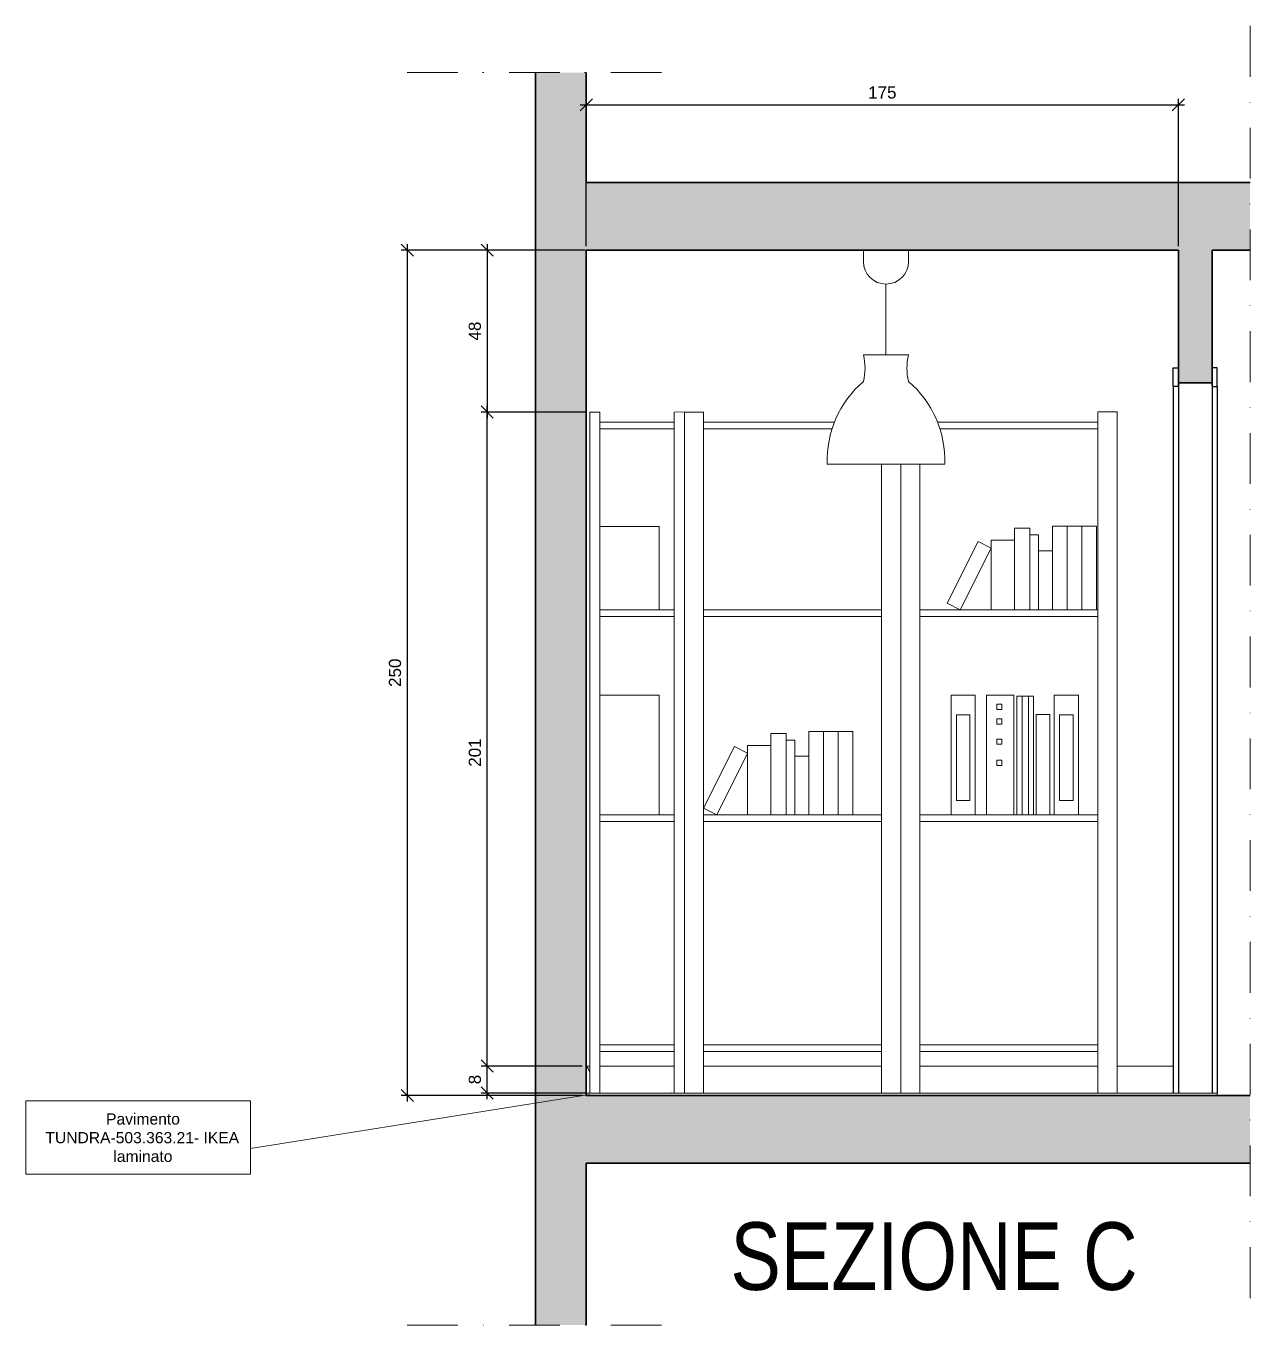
# Model space of a CAD drawing. Header units: millimetres. Extents: x 1232 to 3760, y 1413 to 4733.
# Drawn here: x 1232.1 to 1594.2, y 3734.6 to 4118.8 of the extents above; entities that cross this region are included whole.
import ezdxf

# ---------------------------------------------------------------- set-up
doc = ezdxf.new("R2010")
doc.units = ezdxf.units.MM
doc.linetypes.add('DASHDOT', pattern=[1, 0.5, -0.25, 0, -0.25])
for name, color, linetype, lineweight in [('A-ANNO-DIMS', 3, 'Continuous', 18), ('A-ANNO-SYMB', 3, 'Continuous', 18), ('A-ANNO-TEXT', 3, 'Continuous', 18), ('A-DOOR-FULL', 2, 'Continuous', 25), ('A-FURN', 8, 'Continuous', 18), ('A-SECT C-MCUT', 9, 'Continuous', 20), ('A-SECT-MCUT', 1, 'Continuous', 35), ('A-WALL-STUD', 4, 'Continuous', 18)]:
    doc.layers.add(name, color=color, linetype=linetype, lineweight=lineweight)
doc.styles.add('ARIAL', font='arial.ttf')
doc.styles.add('E-ROMANS', font='romans.shx', dxfattribs={"width": 0.8})
doc.styles.get("Standard").update_dxf_attribs({"font": 'arial.ttf'})
doc.dimstyles.new('giulia', dxfattribs={"dimtxt": 3.6, "dimasz": 3.6, "dimexe": 1.8, "dimexo": 1.2, "dimgap": 1.8, "dimtad": 1, "dimdec": 0, "dimzin": 1, "dimdsep": 46, "dimtxsty": 'ARIAL', "dimblk": 'OBLIQUE', "dimcen": 1.8, "dimdle": 1.8, "dimclrt": 256, "dimadec": 0, "dimazin": 0, "dimtfac": 1, "dimtdec": 0, "dimtmove": 1, "dimatfit": 3, "dimldrblk": 'OPEN90', "dimfxl": 1, "dimtfill": 1, "dimarcsym": 0})

# ---------------------------------------------------------------- blocks, each defined once
blk = doc.blocks.new('_Oblique')
at = {"color": 0, "linetype": 'ByBlock', "lineweight": -2}
blk.add_line((-0.5, -0.5), (0.5, 0.5), dxfattribs=at)
blk = doc.blocks.new('*D23')
at = {"layer": 'A-ANNO-DIMS', "color": 0, "lineweight": -2, "transparency": 16777216}
for p, q in [((1344.89, 4054.33), (1344.89, 3800.73)), ((1396.64, 4052.53), (1343.09, 4052.53)), ((1396.64, 3802.53), (1343.09, 3802.53))]:
    blk.add_line(p, q, dxfattribs=at)
at = {"layer": 'A-ANNO-DIMS', "color": 0, "lineweight": -2, "transparency": 16777216, "xscale": 3.6, "yscale": 3.6, "zscale": 3.6}
for p, rotation in [((1344.89, 4052.53), 90), ((1344.89, 3802.53), 270)]:
    blk.add_blockref('_Oblique', p, dxfattribs=dict(at, rotation=rotation))
at = {"layer": 'A-ANNO-DIMS', "transparency": 16777216, "insert": (1341.25, 3927.53), "char_height": 3.6, "attachment_point": 5, "rotation": 90, "style": 'ARIAL', "bg_fill": 3, "box_fill_scale": 1.1, "bg_fill_color": 256, "bg_fill_true_color": 13158600, "bg_fill_transparency": 0}
blk.add_mtext('250', dxfattribs=at)
blk = doc.blocks.new('_Open90')
at = {"color": 0, "linetype": 'ByBlock', "lineweight": -2}
for p, q in [((0, 0), (-1, 0)), ((-0.5, 0.5), (0, 0)), ((0, 0), (-0.5, -0.5))]:
    blk.add_line(p, q, dxfattribs=at)
blk = doc.blocks.new('*D25')
at = {"layer": 'A-ANNO-DIMS', "color": 0, "lineweight": -2, "transparency": 16777216}
for p, q in [((1396.64, 3811.23), (1366.71, 3811.23)), ((1368.51, 3801.43), (1368.51, 3813.03)), ((1396.64, 3803.23), (1366.71, 3803.23))]:
    blk.add_line(p, q, dxfattribs=at)
at = {"layer": 'A-ANNO-DIMS', "color": 0, "lineweight": -2, "transparency": 16777216, "xscale": 3.6, "yscale": 3.6, "zscale": 3.6}
for p, rotation in [((1368.51, 3811.23), 90), ((1368.51, 3803.23), 270)]:
    blk.add_blockref('_Oblique', p, dxfattribs=dict(at, rotation=rotation))
at = {"layer": 'A-ANNO-DIMS', "transparency": 16777216, "insert": (1364.87, 3807.23), "char_height": 3.6, "attachment_point": 5, "rotation": 90, "style": 'ARIAL', "bg_fill": 3, "box_fill_scale": 1.1, "bg_fill_color": 256, "bg_fill_true_color": 13158600, "bg_fill_transparency": 0}
blk.add_mtext('8', dxfattribs=at)
blk = doc.blocks.new('*D26')
at = {"layer": 'A-ANNO-DIMS', "color": 0, "lineweight": -2, "transparency": 16777216}
for p, q in [((1397.64, 4004.63), (1366.71, 4004.63)), ((1368.51, 3801.43), (1368.51, 4006.43)), ((1397.64, 3803.23), (1366.71, 3803.23))]:
    blk.add_line(p, q, dxfattribs=at)
at = {"layer": 'A-ANNO-DIMS', "color": 0, "lineweight": -2, "transparency": 16777216, "xscale": 3.6, "yscale": 3.6, "zscale": 3.6}
for p, rotation in [((1368.51, 4004.63), 90), ((1368.51, 3803.23), 270)]:
    blk.add_blockref('_Oblique', p, dxfattribs=dict(at, rotation=rotation))
at = {"layer": 'A-ANNO-DIMS', "transparency": 16777216, "insert": (1364.87, 3903.93), "char_height": 3.6, "attachment_point": 5, "rotation": 90, "style": 'ARIAL', "bg_fill": 3, "box_fill_scale": 1.1, "bg_fill_color": 256, "bg_fill_true_color": 13158600, "bg_fill_transparency": 0}
blk.add_mtext('201', dxfattribs=at)
blk = doc.blocks.new('*D27')
at = {"layer": 'A-ANNO-DIMS', "color": 0, "lineweight": -2, "transparency": 16777216}
for p, q in [((1368.51, 4054.33), (1368.51, 4002.83)), ((1397.53, 4052.53), (1366.71, 4052.53)), ((1396.64, 4004.63), (1366.71, 4004.63))]:
    blk.add_line(p, q, dxfattribs=at)
at = {"layer": 'A-ANNO-DIMS', "color": 0, "lineweight": -2, "transparency": 16777216, "xscale": 3.6, "yscale": 3.6, "zscale": 3.6}
for p, rotation in [((1368.51, 4052.53), 90), ((1368.51, 4004.63), 270)]:
    blk.add_blockref('_Oblique', p, dxfattribs=dict(at, rotation=rotation))
at = {"layer": 'A-ANNO-DIMS', "transparency": 16777216, "insert": (1364.87, 4028.58), "char_height": 3.6, "attachment_point": 5, "rotation": 90, "style": 'ARIAL', "bg_fill": 3, "box_fill_scale": 1.1, "bg_fill_color": 256, "bg_fill_true_color": 13158600, "bg_fill_transparency": 0}
blk.add_mtext('48', dxfattribs=at)
blk = doc.blocks.new('*D29')
at = {"layer": 'A-ANNO-DIMS', "color": 0, "lineweight": -2, "transparency": 16777216}
for p, q in [((1396.04, 4095.49), (1574.8, 4095.49)), ((1397.84, 4053.73), (1397.84, 4097.29)), ((1573, 4053.73), (1573, 4097.29))]:
    blk.add_line(p, q, dxfattribs=at)
at = {"layer": 'A-ANNO-DIMS', "color": 0, "lineweight": -2, "transparency": 16777216, "xscale": 3.6, "yscale": 3.6, "zscale": 3.6, "rotation": 180}
blk.add_blockref('_Oblique', (1397.84, 4095.49), dxfattribs=at)
at = {"layer": 'A-ANNO-DIMS', "color": 0, "lineweight": -2, "transparency": 16777216, "xscale": 3.6, "yscale": 3.6, "zscale": 3.6}
blk.add_blockref('_Oblique', (1573, 4095.49), dxfattribs=at)
at = {"layer": 'A-ANNO-DIMS', "transparency": 16777216, "insert": (1485.42, 4099.13), "char_height": 3.6, "attachment_point": 5, "style": 'ARIAL', "bg_fill": 3, "box_fill_scale": 1.1, "bg_fill_color": 256, "bg_fill_true_color": 13158600, "bg_fill_transparency": 0}
blk.add_mtext('175', dxfattribs=at)

msp = doc.modelspace()

# ---------------------------------------------------------------- hatches: boundary and pattern name
at = {"layer": 'A-WALL-STUD'}
h = msp.add_hatch(color=256, dxfattribs=at)
h.dxf.hatch_style = 1
h.paths.add_polyline_path([(1594.21, 4072.53), (1397.84, 4072.53), (1397.84, 4105.03), (1382.84, 4105.03), (1382.84, 3734.63), (1397.84, 3734.63), (1397.84, 3782.53), (1594.21, 3782.53), (1594.21, 3802.53), (1397.84, 3802.53), (1397.84, 3803.23), (1397.84, 3811.23), (1397.84, 4052.53), (1573, 4052.53), (1573, 4013.23), (1583, 4013.23), (1583, 4052.53), (1594.21, 4052.53)])

# ---------------------------------------------------------------- linework, layer by layer
at = {"layer": 'A-ANNO-SYMB', "color": 6}
msp.add_lwpolyline([(1232.06, 3779.2), (1298.51, 3779.2), (1298.51, 3800.98), (1232.06, 3800.98)], close=True, dxfattribs=at)
at = {"layer": 'A-DOOR-FULL', "color": 2}
for p, q in [((1571.5, 4017.73), (1573, 4017.73)), ((1571.5, 4012.23), (1571.5, 4017.73)), ((1584.5, 4017.73), (1583, 4017.73)), ((1584.5, 4012.23), (1584.5, 4017.73)), ((1573, 4012.23), (1571.5, 4012.23)), ((1571.5, 4012.23), (1571.5, 3803.23)), ((1573, 4013.23), (1573, 3803.23)), ((1583, 4013.23), (1583, 3803.23)), ((1583, 4012.23), (1584.5, 4012.23)), ((1584.5, 4012.23), (1584.5, 3803.23))]:
    msp.add_line(p, q, dxfattribs=at)
at = {"layer": 'A-FURN'}
for p, q in [((1401.82, 4004.63), (1398.84, 4004.63)), ((1398.84, 3803.23), (1398.84, 4004.63)), ((1401.82, 4001.63), (1401.82, 4004.63)), ((1426.86, 4004.65), (1423.86, 4004.63)), ((1423.86, 4001.63), (1423.86, 4004.63)), ((1426.86, 4004.65), (1426.86, 3803.23)), ((1426.86, 4004.63), (1426.86, 3803.23)), ((1426.86, 4004.63), (1432.56, 4004.63)), ((1432.56, 3803.23), (1432.56, 4004.65)), ((1549.16, 4004.65), (1549.16, 3803.23)), ((1549.16, 4004.65), (1554.86, 4004.65)), ((1554.86, 3803.23), (1554.86, 4004.65)), ((1401.82, 4001.63), (1401.82, 3803.23)), ((1423.86, 4001.63), (1401.82, 4001.63)), ((1401.82, 3999.63), (1423.86, 3999.63)), ((1423.86, 3803.23), (1423.86, 4001.63)), ((1432.56, 4001.63), (1471.23, 4001.63)), ((1470.52, 3999.63), (1432.56, 3999.63)), ((1501.78, 4001.63), (1549.16, 4001.63)), ((1549.16, 3999.63), (1502.48, 3999.63)), ((1485.16, 3989.25), (1485.16, 3803.23)), ((1490.86, 3989.25), (1490.86, 3803.23)), ((1490.86, 3803.23), (1490.86, 3989.25)), ((1496.56, 3803.23), (1496.56, 3989.25)), ((1419.42, 3970.77), (1401.82, 3970.77)), ((1419.42, 3946.17), (1419.42, 3970.77)), ((1423.86, 3946.17), (1401.82, 3946.17)), ((1401.82, 3946.17), (1419.24, 3946.17)), ((1432.56, 3946.17), (1485.16, 3946.17)), ((1496.56, 3946.17), (1549.16, 3946.17)), ((1423.86, 3944.17), (1401.82, 3944.17)), ((1485.16, 3944.17), (1432.56, 3944.17)), ((1549.16, 3944.17), (1496.56, 3944.17)), ((1401.82, 3885.51), (1401.82, 3920.92)), ((1401.82, 3920.92), (1419.43, 3920.92)), ((1419.42, 3885.51), (1419.43, 3920.92)), ((1505.76, 3920.92), (1512.89, 3920.92)), ((1505.76, 3885.51), (1505.76, 3920.92)), ((1512.89, 3920.92), (1512.89, 3885.51)), ((1516.21, 3920.94), (1524.37, 3920.94)), ((1516.21, 3885.51), (1516.21, 3920.94)), ((1524.37, 3920.94), (1524.37, 3885.51)), ((1525.24, 3920.63), (1528.68, 3920.63)), ((1525.24, 3885.51), (1525.24, 3920.63)), ((1526.75, 3920.63), (1530.19, 3920.63)), ((1526.75, 3885.51), (1526.75, 3920.63)), ((1528.68, 3920.63), (1528.68, 3885.51)), ((1530.19, 3920.63), (1530.19, 3885.51)), ((1536.3, 3920.92), (1543.43, 3920.92)), ((1536.3, 3885.51), (1536.3, 3920.92)), ((1543.43, 3920.92), (1543.43, 3885.51)), ((1507.32, 3915.04), (1511.33, 3915.04)), ((1507.32, 3889.74), (1507.32, 3915.04)), ((1511.33, 3915.04), (1511.33, 3889.74)), ((1519.27, 3916.67), (1519.27, 3918.2)), ((1519.27, 3918.2), (1520.8, 3918.2)), ((1520.8, 3916.67), (1519.27, 3916.67)), ((1520.8, 3918.2), (1520.8, 3916.67)), ((1530.92, 3915.16), (1534.93, 3915.16)), ((1530.92, 3885.51), (1530.92, 3915.16)), ((1531.36, 3915.16), (1534.8, 3915.16)), ((1534.93, 3915.16), (1534.93, 3885.51)), ((1537.86, 3915.04), (1541.87, 3915.04)), ((1537.86, 3889.74), (1537.86, 3915.04)), ((1541.87, 3915.04), (1541.87, 3889.74)), ((1519.27, 3912.36), (1519.27, 3913.89)), ((1519.27, 3913.89), (1520.8, 3913.89)), ((1520.8, 3912.36), (1519.27, 3912.36)), ((1520.8, 3913.89), (1520.8, 3912.36)), ((1519.27, 3906.38), (1519.27, 3907.9)), ((1519.27, 3907.9), (1520.8, 3907.9)), ((1520.8, 3907.9), (1520.8, 3906.38)), ((1520.8, 3906.38), (1519.27, 3906.38)), ((1519.27, 3900.15), (1519.27, 3901.68)), ((1519.27, 3901.68), (1520.8, 3901.68)), ((1520.8, 3900.15), (1519.27, 3900.15)), ((1520.8, 3901.68), (1520.8, 3900.15)), ((1511.33, 3889.74), (1507.32, 3889.74)), ((1541.87, 3889.74), (1537.86, 3889.74)), ((1423.86, 3885.51), (1401.82, 3885.51)), ((1401.82, 3885.51), (1419.24, 3885.51)), ((1432.56, 3885.51), (1485.16, 3885.51)), ((1496.56, 3885.51), (1549.16, 3885.51)), ((1512.89, 3885.51), (1505.76, 3885.51)), ((1524.37, 3885.51), (1516.21, 3885.51)), ((1528.68, 3885.51), (1525.24, 3885.51)), ((1530.19, 3885.51), (1526.75, 3885.51)), ((1534.93, 3885.51), (1530.92, 3885.51)), ((1543.43, 3885.51), (1536.3, 3885.51)), ((1401.82, 3883.51), (1423.86, 3883.51)), ((1485.16, 3883.51), (1432.56, 3883.51)), ((1549.16, 3883.51), (1496.56, 3883.51)), ((1423.86, 3817.49), (1401.82, 3817.49)), ((1401.82, 3815.49), (1423.86, 3815.49)), ((1432.56, 3817.49), (1485.16, 3817.49)), ((1485.16, 3815.49), (1432.56, 3815.49)), ((1496.56, 3817.49), (1549.16, 3817.49)), ((1549.16, 3815.49), (1496.56, 3815.49)), ((1397.84, 3803.23), (1397.84, 3811.23)), ((1397.84, 3811.23), (1398.84, 3811.23)), ((1401.82, 3811.23), (1423.86, 3811.23)), ((1432.56, 3811.23), (1485.16, 3811.23)), ((1496.56, 3811.23), (1549.16, 3811.23)), ((1554.86, 3811.23), (1571.5, 3811.23))]:
    msp.add_line(p, q, dxfattribs=at)
for points in [[(1493.19, 4052.53), (1479.82, 4052.53)], [(1479.82, 4052.53), (1479.82, 4049.15)], [(1493.19, 4052.53), (1493.19, 4049.15)], [(1486.5, 4021.51), (1486.5, 4042.46)], [(1479.82, 4021.51), (1486.5, 4021.51)], [(1493.19, 4021.51), (1486.5, 4021.51)], [(1503.88, 3989.25), (1469.13, 3989.25)]]:
    msp.add_lwpolyline(points, dxfattribs=at)
for points in [[(1524.51, 3970.26), (1529.04, 3970.26), (1529.04, 3946.17), (1524.51, 3946.17)], [(1535.74, 3946.17), (1540.08, 3946.17), (1540.08, 3970.85), (1535.74, 3970.85)], [(1540.08, 3946.17), (1544.41, 3946.17), (1544.41, 3970.85), (1540.08, 3970.85)], [(1544.41, 3946.17), (1548.75, 3946.17), (1548.75, 3970.85), (1544.41, 3970.85)], [(1504.61, 3948.11), (1508.48, 3946.17), (1517.61, 3964.4), (1513.74, 3966.34)], [(1517.61, 3966.71), (1524.51, 3966.71), (1524.51, 3946.17), (1517.61, 3946.17)], [(1529.04, 3968.29), (1531.6, 3968.29), (1531.6, 3946.17), (1529.04, 3946.17)], [(1531.6, 3963.56), (1535.74, 3963.56), (1535.74, 3946.17), (1531.6, 3946.17)], [(1452.46, 3909.6), (1457, 3909.6), (1457, 3885.51), (1452.46, 3885.51)], [(1457, 3907.63), (1459.56, 3907.63), (1459.56, 3885.51), (1457, 3885.51)], [(1463.7, 3885.51), (1468.03, 3885.51), (1468.03, 3910.19), (1463.7, 3910.19)], [(1468.03, 3885.51), (1472.37, 3885.51), (1472.37, 3910.19), (1468.03, 3910.19)], [(1472.37, 3885.51), (1476.7, 3885.51), (1476.7, 3910.19), (1472.37, 3910.19)], [(1432.56, 3887.45), (1436.44, 3885.51), (1445.57, 3903.74), (1441.69, 3905.68)], [(1445.57, 3906.05), (1452.46, 3906.05), (1452.46, 3885.51), (1445.57, 3885.51)], [(1459.56, 3902.9), (1463.7, 3902.9), (1463.7, 3885.51), (1459.56, 3885.51)]]:
    msp.add_lwpolyline(points, close=True, dxfattribs=at)
for centre, radius, start, end in [((1486.5, 4049.15), 6.68, 180, 0), ((1464.74, 4017.6), 15.58, 345.4453, 14.5547), ((1508.27, 4017.6), 15.58, 165.4453, 194.5547), ((1499.67, 3990.44), 30.56, 130.5068, 182.2392), ((1473.34, 3990.44), 30.56, 357.7608, 49.4932), ((1395.5, 3808.81), 3.37, 7.1662, 45.9639)]:
    msp.add_arc(centre, radius, start, end, dxfattribs=at)
msp.add_point((1423.09, 3803.23), dxfattribs=at)
at = {"layer": 'A-SECT C-MCUT', "linetype": 'DASHDOT', "ltscale": 30}
for p, q in [((1594.21, 4118.81), (1594.21, 3739.19)), ((1344.87, 4105.03), (1425, 4105.03)), ((1344.87, 3734.63), (1425, 3734.63))]:
    msp.add_line(p, q, dxfattribs=at)
at = {"layer": 'A-SECT-MCUT'}
for p, q in [((1382.84, 4105.03), (1382.84, 3734.63)), ((1397.84, 4072.53), (1397.84, 4105.03)), ((1573, 4052.53), (1573, 4012.53)), ((1583, 4052.53), (1583, 4012.53)), ((1573, 4013.23), (1583, 4013.23)), ((1397.84, 3802.53), (1594.21, 3802.53)), ((1397.84, 3782.53), (1594.21, 3782.53)), ((1397.84, 3782.53), (1397.84, 3734.63))]:
    msp.add_line(p, q, dxfattribs=at)
for points in [[(1573, 4052.53), (1397.84, 4052.53)], [(1397.84, 3802.53), (1397.84, 4052.53)], [(1594.21, 4052.53), (1583, 4052.53)]]:
    msp.add_lwpolyline(points, dxfattribs=at)
at = {"layer": 'A-WALL-STUD', "color": 3}
for p, q in [((1397.84, 3802.53), (1397.84, 3803.23)), ((1397.84, 3803.23), (1584.5, 3803.23)), ((1584.5, 3803.23), (1584.5, 3802.53))]:
    msp.add_line(p, q, dxfattribs=at)

# ---------------------------------------------------------------- texts
at = {"layer": 'A-ANNO-SYMB', "color": 3, "insert": (1235.3, 3797.22), "char_height": 3.3105, "attachment_point": 1}
msp.add_mtext_dynamic_manual_height_columns('\\pi20.4606;{\\C256;Pavimento \\P\\pi2.51273;TUNDRA-503.363.21- IKEA \\P\\pi22.61489;laminato}', width=62.2428, gutter_width=1, heights=[0], dxfattribs=at)
at = {"layer": 'A-ANNO-TEXT', "insert": (1560.94, 3765.01), "char_height": 20, "attachment_point": 3, "style": 'E-ROMANS'}
msp.add_mtext_dynamic_manual_height_columns('{\\fArial|b0|i0|c0|p34;SEZIONE C}', width=131.3393, gutter_width=9, heights=[0], dxfattribs=at)

# ---------------------------------------------------------------- next in the draw order: dimensions: what is measured, and where the dimension line sits
at = {"layer": 'A-ANNO-DIMS'}
dim = msp.add_linear_dim(base=(1344.89, 3802.53), p1=(1397.84, 4052.53), p2=(1397.84, 3802.53), angle=90, dimstyle='giulia', dxfattribs=at)
dim.commit()
dim.dimension.update_dxf_attribs({"geometry": '*D23', "text_midpoint": (1341.25, 3927.53)})

# ---------------------------------------------------------------- next in the draw order: dimensions: what is measured, and where the dimension line sits
dim = msp.add_linear_dim(base=(1368.51, 3811.23), p1=(1397.84, 3803.23), p2=(1397.84, 3811.23), angle=90, dimstyle='giulia', dxfattribs=at)
dim.commit()
dim.dimension.update_dxf_attribs({"geometry": '*D25', "text_midpoint": (1364.87, 3807.23)})

# ---------------------------------------------------------------- next in the draw order: dimensions: what is measured, and where the dimension line sits
dim = msp.add_linear_dim(base=(1368.51, 4004.63), p1=(1398.84, 3803.23), p2=(1398.84, 4004.63), angle=90, dimstyle='giulia', dxfattribs=at)
dim.commit()
dim.dimension.update_dxf_attribs({"geometry": '*D26', "text_midpoint": (1364.87, 3903.93)})

# ---------------------------------------------------------------- next in the draw order: linework, layer by layer
at = {"layer": 'A-ANNO-SYMB', "color": 3}
msp.add_line((1298.51, 3786.83), (1398.83, 3802.8), dxfattribs=at)

# ---------------------------------------------------------------- next in the draw order: dimensions: what is measured, and where the dimension line sits
at = {"layer": 'A-ANNO-DIMS'}
dim = msp.add_linear_dim(base=(1368.51, 4004.63), p1=(1398.73, 4052.53), p2=(1397.84, 4004.63), angle=90, dimstyle='giulia', dxfattribs=at)
dim.commit()
dim.dimension.update_dxf_attribs({"geometry": '*D27', "text_midpoint": (1364.87, 4028.58)})

# ---------------------------------------------------------------- next in the draw order: dimensions: what is measured, and where the dimension line sits
dim = msp.add_linear_dim(base=(1573, 4095.49), p1=(1397.84, 4052.53), p2=(1573, 4052.53), dimstyle='giulia', dxfattribs=at)
dim.commit()
dim.dimension.update_dxf_attribs({"geometry": '*D29', "text_midpoint": (1485.42, 4099.13)})

# ---------------------------------------------------------------- next in the draw order: linework, layer by layer
at = {"layer": 'A-SECT-MCUT'}
msp.add_line((1594.21, 4072.53), (1397.84, 4072.53), dxfattribs=at)

doc.saveas('drawing.dxf')
